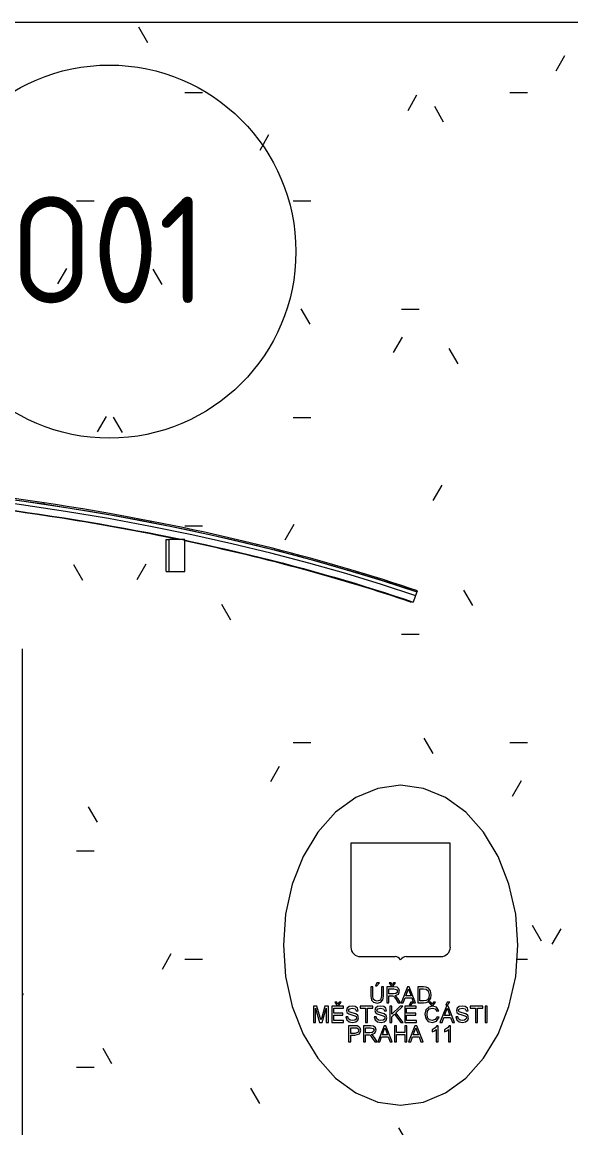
# Model space of a CAD drawing. Header units: millimetres. Extents: x -17526 to 472153, y -45352 to 20466.
# Drawn here: x 293986 to 295015, y 3951 to 6026 of the extents above; entities that cross this region are included whole.
import ezdxf

# ---------------------------------------------------------------- set-up
doc = ezdxf.new("R2010")
doc.units = ezdxf.units.MM
for name, color, linetype, lineweight in [('A-GENM', 13, 'Continuous', 9), ('A-ROOF-OTLN', 132, 'Continuous', 9), ('A-WALL', 113, 'Continuous', 9), ('A-WALL-PATT', 111, 'Continuous', 9), ('E-LITE-EQPM-IDEN', 33, 'Continuous', 9), ('M-EQPM', 50, 'Continuous', 9)]:
    doc.layers.add(name, color=color, linetype=linetype, lineweight=lineweight)
doc.styles.add('ISOCPEUR', font='isocpeur.ttf', dxfattribs={"width": 0.9, "height": 200})

# ---------------------------------------------------------------- blocks, each defined once
blk = doc.blocks.new('FP_181-S-Nový')
at = {"layer": 'M-EQPM', "color": 11}
for p, q in [((-37581.5, 5165.6), (-37673, 5168)), ((-37491.1, 5161.6), (-37581.5, 5165.6)), ((-37401.8, 5156.1), (-37491.1, 5161.6)), ((-37313.7, 5149.1), (-37401.8, 5156.1)), ((-37226.9, 5140.7), (-37313.7, 5149.1)), ((-37141.4, 5131), (-37226.9, 5140.7)), ((-37057.5, 5120), (-37141.4, 5131)), ((-36975.1, 5107.7), (-37057.5, 5120)), ((-36894.4, 5094.2), (-36975.1, 5107.7)), ((-36815.3, 5079.5), (-36894.4, 5094.2)), ((-36738.1, 5063.8), (-36815.3, 5079.5)), ((-36662.8, 5047), (-36738.1, 5063.8)), ((-36589.5, 5029.3), (-36662.8, 5047)), ((-36518.3, 5010.5), (-36589.5, 5029.3)), ((-36449.2, 4990.9), (-36518.3, 5010.5)), ((-36382.4, 4970.5), (-36449.2, 4990.9)), ((-36317.9, 4949.3), (-36382.4, 4970.5))]:
    blk.add_line(p, q, dxfattribs=at)
blk = doc.blocks.new('FP_182-S-Nový')
at = {"layer": 'M-EQPM', "color": 11}
for p, q in [((-38309.9, 5157.7), (-38222.8, 5166.1)), ((-38308.5, 5157.7), (-38221.4, 5166.1)), ((-38307.2, 5157.7), (-38220.1, 5166.1)), ((-38305.8, 5157.7), (-38218.7, 5166.1)), ((-38222.8, 5166.1), (-38134.4, 5173.1)), ((-38221.4, 5166.1), (-38133, 5173.1)), ((-38220.1, 5166.1), (-38131.7, 5173.1)), ((-38218.7, 5166.1), (-38130.3, 5173.1)), ((-38134.4, 5173.1), (-38044.8, 5178.6)), ((-38133, 5173.1), (-38043.4, 5178.6)), ((-38131.7, 5173.1), (-38042.1, 5178.6)), ((-38130.3, 5173.1), (-38040.7, 5178.6)), ((-38044.8, 5178.6), (-37954, 5182.6)), ((-38043.4, 5178.6), (-37952.7, 5182.6)), ((-38042.1, 5178.6), (-37951.3, 5182.6)), ((-38040.7, 5178.6), (-37950, 5182.6)), ((-37954, 5182.6), (-37862.3, 5185.1)), ((-37952.7, 5182.6), (-37860.9, 5185.1)), ((-37951.3, 5182.6), (-37859.5, 5185.1)), ((-37950, 5182.6), (-37858.2, 5185.1)), ((-37765.1, 5178.4), (-37770.9, 5178.4)), ((-38479.9, 5136.8), (-38395.6, 5147.9)), ((-38478.5, 5136.8), (-38394.3, 5147.9)), ((-38477.1, 5136.8), (-38392.9, 5147.9)), ((-38475.8, 5136.8), (-38391.5, 5147.9)), ((-38395.6, 5147.9), (-38309.9, 5157.7)), ((-38394.3, 5147.9), (-38308.5, 5157.7)), ((-38392.9, 5147.9), (-38307.2, 5157.7)), ((-38391.5, 5147.9), (-38305.8, 5157.7)), ((-38643.6, 5111), (-38562.5, 5124.5)), ((-38642.2, 5111), (-38561.2, 5124.5)), ((-38640.9, 5111), (-38559.8, 5124.5)), ((-38639.5, 5111), (-38558.5, 5124.5)), ((-38562.5, 5124.5), (-38479.9, 5136.8)), ((-38561.2, 5124.5), (-38478.5, 5136.8)), ((-38559.8, 5124.5), (-38477.1, 5136.8)), ((-38558.5, 5124.5), (-38475.8, 5136.8)), ((-38722.9, 5096.3), (-38643.6, 5111)), ((-38721.5, 5096.3), (-38642.2, 5111)), ((-38720.2, 5096.3), (-38640.9, 5111)), ((-38718.8, 5096.3), (-38639.5, 5111)), ((-38800.4, 5080.5), (-38722.9, 5096.3)), ((-38799, 5080.5), (-38721.5, 5096.3)), ((-38797.7, 5080.5), (-38720.2, 5096.3)), ((-38796.3, 5080.5), (-38718.8, 5096.3)), ((-38949.6, 5045.8), (-38876, 5063.6)), ((-38948.3, 5045.8), (-38874.7, 5063.6)), ((-38946.9, 5045.8), (-38873.3, 5063.6)), ((-38945.6, 5045.8), (-38871.9, 5063.6)), ((-38876, 5063.6), (-38800.4, 5080.5)), ((-38874.7, 5063.6), (-38799, 5080.5)), ((-38873.3, 5063.6), (-38797.7, 5080.5)), ((-38871.9, 5063.6), (-38796.3, 5080.5)), ((-39021.2, 5027), (-38949.6, 5045.8)), ((-39019.8, 5027), (-38948.3, 5045.8)), ((-39018.5, 5027), (-38946.9, 5045.8)), ((-39017.1, 5027), (-38945.6, 5045.8)), ((-39090.6, 5007.3), (-39021.2, 5027)), ((-39089.2, 5007.3), (-39019.8, 5027)), ((-39087.9, 5007.3), (-39018.5, 5027)), ((-39086.5, 5007.3), (-39017.1, 5027)), ((-39157.8, 4986.7), (-39090.6, 5007.3)), ((-39156.4, 4986.7), (-39089.2, 5007.3)), ((-39155, 4986.7), (-39087.9, 5007.3)), ((-39153.7, 4986.7), (-39086.5, 5007.3)), ((-39222.6, 4965.4), (-39157.8, 4986.7)), ((-39221.2, 4965.4), (-39156.4, 4986.7)), ((-39219.9, 4965.4), (-39155, 4986.7)), ((-39218.5, 4965.4), (-39153.7, 4986.7))]:
    blk.add_line(p, q, dxfattribs=at)
blk = doc.blocks.new('DPS_stříška_vstup_hlavní - DPS_stříška_vstup_hlavní - Z01-1557379-S-Nový')
at = {"layer": 'M-EQPM'}
h = blk.add_hatch(dxfattribs=at)
h.set_pattern_fill('FP_124', color=11, style=0, pattern_type=2)
h.set_pattern_definition([(90, (-37765.11, 4956.37), (-199.995, 1e-14), [])])
h.paths.add_polyline_path([(-36315.1, 4956.4), (-36314.5, 4958.3), (-36446.2, 5000), (-36586.8, 5038.5), (-36735.8, 5073.1), (-36892.3, 5103.6), (-37055.8, 5129.4), (-37225.5, 5150.2), (-37400.8, 5165.6), (-37580.8, 5175.1), (-37765.1, 5178.4), (-37949.4, 5175.1), (-38129.5, 5165.6), (-38304.7, 5150.2), (-38474.4, 5129.4), (-38637.9, 5103.6), (-38797.3, 5072.4), (-38967, 5032), (-39084.1, 5000), (-39215.8, 4958.3), (-39215.1, 4956.4), (-39083.5, 4998.1), (-38942.9, 5036.5), (-38794, 5071.2), (-38637.5, 5101.6), (-38474.1, 5127.4), (-38304.5, 5148.2), (-38123, 5163.9), (-37949.3, 5173.1), (-37765.1, 5176.4), (-37580.9, 5173.1), (-37400.9, 5163.6), (-37223.9, 5148), (-37056.1, 5127.4), (-36892.7, 5101.6), (-36736.2, 5071.2), (-36570.9, 5032), (-36446.8, 4998.1), (-36324.8, 4959.4)])
h = blk.add_hatch(dxfattribs=at)
h.set_pattern_fill('FP_125', color=11, style=0, pattern_type=2)
h.set_pattern_definition([(110, (-38979.915, 4294.425), (-1.3547208, 6.2e-05), [])])
h.paths.add_polyline_path([(-39220.8, 4956.4), (-39215.1, 4956.4), (-39216.8, 4958.3), (-39221.5, 4958.3)])
at = {"layer": 'M-EQPM', "color": 11}
for p, q in [((-38785.8, 4994.9), (-38785.8, 5052.6)), ((-38751.1, 5054.9), (-38781.1, 5054.9)), ((-38781.1, 5054.9), (-38781.1, 4994.9)), ((-38751.1, 4994.9), (-38751.1, 5054.9)), ((-36785.9, 4994.9), (-36785.9, 5054.9)), ((-36785.9, 5054.9), (-36781.2, 5054.9)), ((-36751.2, 5054.9), (-36781.2, 5054.9)), ((-36781.2, 5054.9), (-36781.2, 4994.9)), ((-36751.2, 4994.9), (-36751.2, 5054.9)), ((-38785.8, 4994.9), (-38781.1, 4994.9)), ((-38781.1, 4994.9), (-38751.1, 4994.9)), ((-36785.9, 4994.9), (-36781.2, 4994.9)), ((-36781.2, 4994.9), (-36751.2, 4994.9)), ((-39220.8, 4956.4), (-39221.5, 4958.3)), ((-39215.8, 4958.3), (-39221.5, 4958.3)), ((-39220.8, 4956.4), (-39216.1, 4956.4)), ((-39219.8, 4956.4), (-39220, 4956.4)), ((-39213.5, 4937.4), (-39220, 4956.4)), ((-39219.8, 4956.4), (-39213.4, 4937.4)), ((-39216.1, 4956.4), (-39216.2, 4956.4)), ((-39209.8, 4937.4), (-39216.2, 4956.4)), ((-39216.1, 4956.4), (-39209.6, 4937.4)), ((-39215.8, 4958.3), (-39215.1, 4956.4)), ((-36316.2, 4956.4), (-36322.6, 4937.4)), ((-36315.1, 4956.4), (-36314.5, 4958.3)), ((-39213.5, 4937.4), (-39213.4, 4937.4)), ((-39209.8, 4937.4), (-39209.7, 4937.4)), ((-36326.4, 4937.4), (-36326.5, 4937.4)), ((-36326.3, 4937.4), (-36326.4, 4937.4)), ((-36322.7, 4937.4), (-36322.8, 4937.4)), ((-36322.6, 4937.4), (-36322.7, 4937.4))]:
    blk.add_line(p, q, dxfattribs=at)
for points, knots in [([(-39221.5, 4958.3), (-39052.2, 5016), (-38613.3, 5128.3), (-38081.1, 5178.4), (-37770.9, 5178.4)], [0, 0, 0, 0, 0.719081, 1.617932, 1.617932, 1.617932, 1.617932]), ([(-37765.1, 5178.4), (-38075.3, 5178.4), (-38607.5, 5128.3), (-39046.4, 5016), (-39215.8, 4958.3)], [-1.617932, -1.617932, -1.617932, -1.617932, -0.719081, 0, 0, 0, 0]), ([(-36314.5, 4958.3), (-36483.8, 5016), (-36922.7, 5128.3), (-37454.9, 5178.4), (-37765.1, 5178.4)], [0, 0, 0, 0, 0.719081, 1.617932, 1.617932, 1.617932, 1.617932]), ([(-37768, 5156.4), (-37490.7, 5156.3), (-37142.7, 5126.9), (-36832.7, 5069.9), (-36761.9, 5055.1)], [0.001825, 0.001825, 0.001825, 0.001825, 0.808966, 1.058922, 1.058922, 1.058922, 1.058922])]:
    blk.add_open_spline(points, degree=3, knots=knots, dxfattribs=at)
for points in [[(-39215.1, 4956.4), (-38834.4, 5086.3), (-38323.2, 5176.4), (-37765.1, 5176.4)], [(-37765.1, 5176.4), (-37207, 5176.4), (-36695.9, 5086.3), (-36315.1, 4956.4)], [(-37581.9, 5173.1), (-37096, 5155.9), (-36654.6, 5071.9), (-36316.2, 4956.4)], [(-39209.6, 4937.4), (-39020.5, 5002), (-38576.7, 5111.5), (-38044.1, 5156.4), (-37766.1, 5156.4)], [(-37766.1, 5156.4), (-37488.1, 5156.4), (-36955.5, 5111.5), (-36511.7, 5002), (-36322.6, 4937.4)], [(-36751, 5052.8), (-36596.7, 5020.1), (-36454, 4981), (-36326.3, 4937.4)], [(-39213.4, 4937.4), (-39212.3, 4937.8), (-39211.2, 4938.2), (-39210.1, 4938.5)]]:
    blk.add_open_spline(points, degree=3, dxfattribs=at)
for name in ['FP_182-S-Nový', 'FP_181-S-Nový']:
    blk.add_blockref(name, (0, 0), dxfattribs=at)
blk = doc.blocks.new('Úřad_městské_části_Praha_11 - Typ 1-1641038-S-Nový')
at = {"layer": 'A-GENM', "color": 11}
for p, q in [((-36346.3, 4593.7), (-36346.3, 4593.7)), ((-36253.1, 4485), (-36439.5, 4485)), ((-36439.5, 4485), (-36439.5, 4290)), ((-36439.5, 4485), (-36439.5, 4485)), ((-36253.1, 4290), (-36253.1, 4485)), ((-36549.6, 4408.5), (-36549.6, 4408.5)), ((-36421.9, 4272.3), (-36421.8, 4272.3)), ((-36421.8, 4272.3), (-36356.8, 4272.3)), ((-36335.7, 4272.3), (-36270.7, 4272.3)), ((-36398.3, 4215.6), (-36402.1, 4215.6)), ((-36402.1, 4215.6), (-36402.1, 4198.2)), ((-36398.3, 4198.4), (-36398.3, 4215.6)), ((-36390.8, 4223.2), (-36393.6, 4217.5)), ((-36393.6, 4217.5), (-36390.8, 4217.5)), ((-36390.8, 4217.5), (-36386.1, 4223.2)), ((-36386.1, 4223.2), (-36390.8, 4223.2)), ((-36382.3, 4215.6), (-36382.3, 4198.4)), ((-36378.5, 4215.6), (-36382.3, 4215.6)), ((-36378.5, 4198.2), (-36378.5, 4215.6)), ((-36359, 4215.6), (-36371.9, 4215.6)), ((-36371.9, 4215.6), (-36371.9, 4185.5)), ((-36368.2, 4202.4), (-36368.2, 4211.9)), ((-36368.2, 4211.9), (-36358.8, 4211.9)), ((-36364.2, 4223.2), (-36367.9, 4223.2)), ((-36367.9, 4223.2), (-36363.9, 4217.5)), ((-36362.1, 4219.4), (-36364.2, 4223.2)), ((-36363.9, 4217.5), (-36360.2, 4217.5)), ((-36359.5, 4223.2), (-36362.1, 4219.4)), ((-36360.2, 4217.5), (-36355.7, 4223.2)), ((-36355.7, 4223.2), (-36359.5, 4223.2)), ((-36352.9, 4214.8), (-36359, 4215.6)), ((-36358.8, 4211.9), (-36353.8, 4210.6)), ((-36349.6, 4211.9), (-36352.9, 4214.8)), ((-36348.4, 4207.4), (-36349.6, 4211.9)), ((-36333.3, 4215.6), (-36345.3, 4185.5)), ((-36333.6, 4206.7), (-36331.7, 4211.9)), ((-36330.1, 4215.6), (-36333.3, 4215.6)), ((-36331.7, 4211.9), (-36329.6, 4206.1)), ((-36318.1, 4185.5), (-36330.1, 4215.6)), ((-36303.6, 4215.6), (-36314, 4215.6)), ((-36314, 4215.6), (-36314, 4185.5)), ((-36310.3, 4189.3), (-36310.3, 4211.9)), ((-36310.3, 4211.9), (-36303.7, 4211.9)), ((-36303.7, 4211.9), (-36298.4, 4211.3)), ((-36298.3, 4215.2), (-36303.6, 4215.6)), ((-36293.8, 4213), (-36298.3, 4215.2)), ((-36290.3, 4207.9), (-36293.8, 4213)), ((-36402.1, 4198.2), (-36400.9, 4190.7)), ((-36397.6, 4192.6), (-36398.3, 4198.4)), ((-36395, 4189.8), (-36397.6, 4192.6)), ((-36382.3, 4198.4), (-36384.2, 4190.8)), ((-36383.2, 4186.7), (-36379.6, 4191)), ((-36379.6, 4191), (-36378.5, 4198.2)), ((-36359.7, 4202.4), (-36368.2, 4202.4)), ((-36368.2, 4185.5), (-36368.2, 4198.7)), ((-36368.2, 4198.7), (-36363.6, 4198.7)), ((-36363.6, 4198.7), (-36361.4, 4198.5)), ((-36361.4, 4198.5), (-36359.7, 4197.8)), ((-36355.4, 4203), (-36359.7, 4202.4)), ((-36359.7, 4197.8), (-36357.7, 4195.9)), ((-36357.7, 4195.9), (-36354.8, 4191.7)), ((-36356.8, 4199.2), (-36350.4, 4202)), ((-36354.6, 4197.5), (-36356.8, 4199.2)), ((-36353, 4204.7), (-36355.4, 4203)), ((-36354.8, 4191.7), (-36350.9, 4185.5)), ((-36351.6, 4193.7), (-36354.6, 4197.5)), ((-36353.8, 4210.6), (-36352.2, 4207.2)), ((-36352.2, 4207.2), (-36353, 4204.7)), ((-36346.5, 4185.5), (-36351.6, 4193.7)), ((-36350.4, 4202), (-36348.4, 4207.4)), ((-36341.3, 4185.5), (-36337.9, 4194.9)), ((-36337.9, 4194.9), (-36325.5, 4194.9)), ((-36336.5, 4198.7), (-36333.6, 4206.7)), ((-36326.8, 4198.7), (-36336.5, 4198.7)), ((-36329.6, 4206.1), (-36326.8, 4198.7)), ((-36325.5, 4194.9), (-36322, 4185.5)), ((-36295.9, 4191.3), (-36298.7, 4189.8)), ((-36298.4, 4211.3), (-36294.4, 4207.9)), ((-36293.7, 4195.1), (-36295.9, 4191.3)), ((-36294.4, 4207.9), (-36292.8, 4200.8)), ((-36292.8, 4200.8), (-36293.7, 4195.1)), ((-36291.9, 4190.3), (-36289.9, 4194.6)), ((-36289.1, 4200.7), (-36290.3, 4207.9)), ((-36289.9, 4194.6), (-36289.1, 4200.7)), ((-36549.6, 4178.8), (-36549.6, 4178.9)), ((-36503.2, 4179), (-36509.7, 4179)), ((-36509.7, 4179), (-36509.7, 4148.9)), ((-36505.9, 4148.9), (-36505.9, 4175.3)), ((-36505.9, 4175.3), (-36498.3, 4148.9)), ((-36497, 4157.8), (-36503.2, 4179)), ((-36488.4, 4179), (-36494.4, 4158.2)), ((-36493.2, 4148.9), (-36485.7, 4175.3)), ((-36481.9, 4179), (-36488.4, 4179)), ((-36485.7, 4175.3), (-36485.7, 4148.9)), ((-36481.9, 4148.9), (-36481.9, 4179)), ((-36453.6, 4179), (-36475.3, 4179)), ((-36475.3, 4179), (-36475.3, 4148.9)), ((-36471.5, 4166.3), (-36471.5, 4175.3)), ((-36471.5, 4175.3), (-36453.6, 4175.3)), ((-36466.1, 4186.6), (-36469.9, 4186.6)), ((-36469.9, 4186.6), (-36465.9, 4180.9)), ((-36464, 4182.8), (-36466.1, 4186.6)), ((-36465.9, 4180.9), (-36462.1, 4180.9)), ((-36461.4, 4186.6), (-36464, 4182.8)), ((-36462.1, 4180.9), (-36457.6, 4186.6)), ((-36457.6, 4186.6), (-36461.4, 4186.6)), ((-36453.6, 4175.3), (-36453.6, 4179)), ((-36446.7, 4175.5), (-36448, 4171.2)), ((-36448, 4171.2), (-36446.9, 4167.5)), ((-36442.9, 4178.5), (-36446.7, 4175.5)), ((-36444.2, 4171.3), (-36442.5, 4174.4)), ((-36443, 4168.7), (-36444.2, 4171.3)), ((-36437.3, 4179.5), (-36442.9, 4178.5)), ((-36442.5, 4174.4), (-36437.1, 4175.7)), ((-36431.3, 4178.4), (-36437.3, 4179.5)), ((-36437.1, 4175.7), (-36431.8, 4174.4)), ((-36431.8, 4174.4), (-36429.6, 4170.6)), ((-36427.4, 4175.3), (-36431.3, 4178.4)), ((-36429.6, 4170.6), (-36425.9, 4170.6)), ((-36425.9, 4170.6), (-36427.4, 4175.3)), ((-36398.5, 4179), (-36422.1, 4179)), ((-36422.1, 4179), (-36422.1, 4175.3)), ((-36422.1, 4175.3), (-36412.2, 4175.3)), ((-36412.2, 4175.3), (-36412.2, 4148.9)), ((-36408.4, 4148.9), (-36408.4, 4175.3)), ((-36408.4, 4175.3), (-36398.5, 4175.3)), ((-36400.9, 4190.7), (-36397.1, 4186.5)), ((-36398.5, 4175.3), (-36398.5, 4179)), ((-36397.1, 4186.5), (-36390.2, 4185)), ((-36390.6, 4188.8), (-36395, 4189.8)), ((-36393.5, 4175.5), (-36394.8, 4171.2)), ((-36394.8, 4171.2), (-36393.7, 4167.5)), ((-36389.7, 4178.5), (-36393.5, 4175.5)), ((-36391, 4171.3), (-36389.3, 4174.4)), ((-36389.8, 4168.7), (-36391, 4171.3)), ((-36384.2, 4190.8), (-36390.6, 4188.8)), ((-36390.2, 4185), (-36383.2, 4186.7)), ((-36384.1, 4179.5), (-36389.7, 4178.5)), ((-36389.3, 4174.4), (-36383.9, 4175.7)), ((-36378.1, 4178.4), (-36384.1, 4179.5)), ((-36383.9, 4175.7), (-36378.6, 4174.4)), ((-36378.6, 4174.4), (-36376.4, 4170.6)), ((-36374.1, 4175.3), (-36378.1, 4178.4)), ((-36376.4, 4170.6), (-36372.6, 4170.6)), ((-36372.6, 4170.6), (-36374.1, 4175.3)), ((-36371.9, 4185.5), (-36368.2, 4185.5)), ((-36362.8, 4179), (-36366.5, 4179)), ((-36366.5, 4179), (-36366.5, 4148.9)), ((-36347.3, 4179), (-36362.8, 4164.3)), ((-36362.8, 4164.3), (-36362.8, 4179)), ((-36355, 4166.6), (-36342, 4179)), ((-36350.9, 4185.5), (-36346.5, 4185.5)), ((-36342, 4179), (-36347.3, 4179)), ((-36345.3, 4185.5), (-36341.3, 4185.5)), ((-36317.1, 4179), (-36338.7, 4179)), ((-36338.7, 4179), (-36338.7, 4148.9)), ((-36335, 4166.3), (-36335, 4175.3)), ((-36335, 4175.3), (-36317.1, 4175.3)), ((-36327.4, 4186.6), (-36330.3, 4180.9)), ((-36330.3, 4180.9), (-36327.4, 4180.9)), ((-36327.4, 4180.9), (-36322.7, 4186.6)), ((-36322.7, 4186.6), (-36327.4, 4186.6)), ((-36322, 4185.5), (-36318.1, 4185.5)), ((-36317.1, 4175.3), (-36317.1, 4179)), ((-36314, 4185.5), (-36303.1, 4185.5)), ((-36303.6, 4189.3), (-36310.3, 4189.3)), ((-36298.7, 4189.8), (-36303.6, 4189.3)), ((-36303.1, 4185.5), (-36298.3, 4186)), ((-36298.8, 4172.4), (-36300.6, 4164.2)), ((-36293.7, 4177.7), (-36298.8, 4172.4)), ((-36298.3, 4186), (-36294.7, 4187.5)), ((-36295.9, 4169.8), (-36292.5, 4174.1)), ((-36294.7, 4187.5), (-36291.9, 4190.3)), ((-36286.5, 4179.5), (-36293.7, 4177.7)), ((-36289.5, 4186.6), (-36293.3, 4186.6)), ((-36293.3, 4186.6), (-36289.3, 4180.9)), ((-36292.5, 4174.1), (-36286.7, 4175.7)), ((-36287.4, 4182.8), (-36289.5, 4186.6)), ((-36289.3, 4180.9), (-36285.5, 4180.9)), ((-36284.8, 4186.6), (-36287.4, 4182.8)), ((-36286.7, 4175.7), (-36281.6, 4174.3)), ((-36279, 4177.2), (-36286.5, 4179.5)), ((-36285.5, 4180.9), (-36281.1, 4186.6)), ((-36281.1, 4186.6), (-36284.8, 4186.6)), ((-36281.6, 4174.3), (-36278.5, 4169.7)), ((-36274.7, 4170.6), (-36279, 4177.2)), ((-36278.5, 4169.7), (-36274.7, 4170.6)), ((-36260.5, 4179), (-36272.6, 4148.9)), ((-36263.8, 4162.1), (-36260.8, 4170.1)), ((-36258.7, 4186.6), (-36261.5, 4180.9)), ((-36261.5, 4180.9), (-36258.7, 4180.9)), ((-36260.8, 4170.1), (-36258.9, 4175.3)), ((-36257.3, 4179), (-36260.5, 4179)), ((-36258.9, 4175.3), (-36256.8, 4169.5)), ((-36258.7, 4180.9), (-36254, 4186.6)), ((-36254, 4186.6), (-36258.7, 4186.6)), ((-36245.3, 4148.9), (-36257.3, 4179)), ((-36240.4, 4175.5), (-36241.7, 4171.2)), ((-36241.7, 4171.2), (-36240.7, 4167.5)), ((-36236.6, 4178.5), (-36240.4, 4175.5)), ((-36238, 4171.3), (-36236.3, 4174.4)), ((-36236.8, 4168.7), (-36238, 4171.3)), ((-36231, 4179.5), (-36236.6, 4178.5)), ((-36236.3, 4174.4), (-36230.9, 4175.7)), ((-36225.1, 4178.4), (-36231, 4179.5)), ((-36230.9, 4175.7), (-36225.5, 4174.4)), ((-36225.5, 4174.4), (-36223.4, 4170.6)), ((-36221.1, 4175.3), (-36225.1, 4178.4)), ((-36223.4, 4170.6), (-36219.6, 4170.6)), ((-36219.6, 4170.6), (-36221.1, 4175.3)), ((-36192.3, 4179), (-36215.8, 4179)), ((-36215.8, 4179), (-36215.8, 4175.3)), ((-36215.8, 4175.3), (-36206, 4175.3)), ((-36206, 4175.3), (-36206, 4148.9)), ((-36202.2, 4148.9), (-36202.2, 4175.3)), ((-36202.2, 4175.3), (-36192.3, 4175.3)), ((-36192.3, 4175.3), (-36192.3, 4179)), ((-36183.8, 4179), (-36187.6, 4179)), ((-36187.6, 4179), (-36187.6, 4148.9)), ((-36183.8, 4148.9), (-36183.8, 4179)), ((-36495.8, 4153.4), (-36497, 4157.8)), ((-36494.4, 4158.2), (-36495.8, 4153.4)), ((-36454.6, 4166.3), (-36471.5, 4166.3)), ((-36471.5, 4152.7), (-36471.5, 4162.6)), ((-36471.5, 4162.6), (-36454.6, 4162.6)), ((-36453.2, 4152.7), (-36471.5, 4152.7)), ((-36454.6, 4162.6), (-36454.6, 4166.3)), ((-36453.2, 4148.9), (-36453.2, 4152.7)), ((-36448.9, 4159.3), (-36447.3, 4153.5)), ((-36445.2, 4159.3), (-36448.9, 4159.3)), ((-36447.3, 4153.5), (-36443, 4149.7)), ((-36446.9, 4167.5), (-36443.7, 4164.7)), ((-36444, 4155.5), (-36445.2, 4159.3)), ((-36441, 4153.1), (-36444, 4155.5)), ((-36443.7, 4164.7), (-36437.8, 4162.8)), ((-36436.9, 4166.6), (-36443, 4168.7)), ((-36443, 4149.7), (-36436.3, 4148.4)), ((-36436.5, 4152.2), (-36441, 4153.1)), ((-36437.8, 4162.8), (-36432.3, 4161.4)), ((-36430.2, 4164.7), (-36436.9, 4166.6)), ((-36432.5, 4152.9), (-36436.5, 4152.2)), ((-36436.3, 4148.4), (-36430.6, 4149.6)), ((-36430, 4154.8), (-36432.5, 4152.9)), ((-36432.3, 4161.4), (-36429.8, 4159.7)), ((-36430.6, 4149.6), (-36426.7, 4152.9)), ((-36426.6, 4161.7), (-36430.2, 4164.7)), ((-36429.2, 4157.3), (-36430, 4154.8)), ((-36429.8, 4159.7), (-36429.2, 4157.3)), ((-36426.7, 4152.9), (-36425.4, 4157.4)), ((-36425.4, 4157.4), (-36426.6, 4161.7)), ((-36395.7, 4159.3), (-36394.1, 4153.5)), ((-36392, 4159.3), (-36395.7, 4159.3)), ((-36394.1, 4153.5), (-36389.8, 4149.7)), ((-36393.7, 4167.5), (-36390.5, 4164.7)), ((-36390.7, 4155.5), (-36392, 4159.3)), ((-36387.8, 4153.1), (-36390.7, 4155.5)), ((-36390.5, 4164.7), (-36384.6, 4162.8)), ((-36383.7, 4166.6), (-36389.8, 4168.7)), ((-36389.8, 4149.7), (-36383.1, 4148.4)), ((-36383.3, 4152.2), (-36387.8, 4153.1)), ((-36384.6, 4162.8), (-36379.1, 4161.4)), ((-36377, 4164.7), (-36383.7, 4166.6)), ((-36379.3, 4152.9), (-36383.3, 4152.2)), ((-36383.1, 4148.4), (-36377.4, 4149.6)), ((-36376.8, 4154.8), (-36379.3, 4152.9)), ((-36379.1, 4161.4), (-36376.6, 4159.7)), ((-36377.4, 4149.6), (-36373.5, 4152.9)), ((-36373.4, 4161.7), (-36377, 4164.7)), ((-36375.9, 4157.3), (-36376.8, 4154.8)), ((-36376.6, 4159.7), (-36375.9, 4157.3)), ((-36373.5, 4152.9), (-36372.2, 4157.4)), ((-36372.2, 4157.4), (-36373.4, 4161.7)), ((-36362.8, 4159.3), (-36357.7, 4164.1)), ((-36362.8, 4148.9), (-36362.8, 4159.3)), ((-36357.7, 4164.1), (-36346.2, 4148.9)), ((-36341.6, 4148.9), (-36355, 4166.6)), ((-36318, 4166.3), (-36335, 4166.3)), ((-36335, 4152.7), (-36335, 4162.6)), ((-36335, 4162.6), (-36318, 4162.6)), ((-36316.6, 4152.7), (-36335, 4152.7)), ((-36318, 4162.6), (-36318, 4166.3)), ((-36316.6, 4148.9), (-36316.6, 4152.7)), ((-36300.6, 4164.2), (-36299, 4156.1)), ((-36299, 4156.1), (-36294.4, 4150.4)), ((-36296.8, 4164.2), (-36295.9, 4169.8)), ((-36295.7, 4157.7), (-36296.8, 4164.2)), ((-36292.2, 4153.6), (-36295.7, 4157.7)), ((-36294.4, 4150.4), (-36286.6, 4148.4)), ((-36287, 4152.2), (-36292.2, 4153.6)), ((-36281.2, 4154.1), (-36287, 4152.2)), ((-36286.6, 4148.4), (-36278.7, 4151)), ((-36278, 4159.6), (-36281.2, 4154.1)), ((-36278.7, 4151), (-36274.2, 4158.6)), ((-36274.2, 4158.6), (-36278, 4159.6)), ((-36268.6, 4148.9), (-36265.1, 4158.3)), ((-36265.1, 4158.3), (-36252.7, 4158.3)), ((-36254.1, 4162.1), (-36263.8, 4162.1)), ((-36256.8, 4169.5), (-36254.1, 4162.1)), ((-36252.7, 4158.3), (-36249.3, 4148.9)), ((-36242.7, 4159.3), (-36241.1, 4153.5)), ((-36238.9, 4159.3), (-36242.7, 4159.3)), ((-36241.1, 4153.5), (-36236.8, 4149.7)), ((-36240.7, 4167.5), (-36237.5, 4164.7)), ((-36237.7, 4155.5), (-36238.9, 4159.3)), ((-36234.7, 4153.1), (-36237.7, 4155.5)), ((-36237.5, 4164.7), (-36231.6, 4162.8)), ((-36230.6, 4166.6), (-36236.8, 4168.7)), ((-36236.8, 4149.7), (-36230.1, 4148.4)), ((-36230.2, 4152.2), (-36234.7, 4153.1)), ((-36231.6, 4162.8), (-36226.1, 4161.4)), ((-36224, 4164.7), (-36230.6, 4166.6)), ((-36226.3, 4152.9), (-36230.2, 4152.2)), ((-36230.1, 4148.4), (-36224.4, 4149.6)), ((-36223.7, 4154.8), (-36226.3, 4152.9)), ((-36226.1, 4161.4), (-36223.5, 4159.7)), ((-36224.4, 4149.6), (-36220.5, 4152.9)), ((-36220.3, 4161.7), (-36224, 4164.7)), ((-36222.9, 4157.3), (-36223.7, 4154.8)), ((-36223.5, 4159.7), (-36222.9, 4157.3)), ((-36220.5, 4152.9), (-36219.1, 4157.4)), ((-36219.1, 4157.4), (-36220.3, 4161.7)), ((-36509.7, 4148.9), (-36505.9, 4148.9)), ((-36498.3, 4148.9), (-36493.2, 4148.9)), ((-36485.7, 4148.9), (-36481.9, 4148.9)), ((-36475.3, 4148.9), (-36453.2, 4148.9)), ((-36432.6, 4142.4), (-36443.8, 4142.4)), ((-36443.8, 4142.4), (-36443.8, 4112.3)), ((-36440, 4128.3), (-36440, 4138.7)), ((-36440, 4138.7), (-36432.2, 4138.7)), ((-36428.1, 4142.2), (-36432.6, 4142.4)), ((-36432.2, 4138.7), (-36428.4, 4138.4)), ((-36426.6, 4129.7), (-36432.1, 4128.3)), ((-36428.4, 4138.4), (-36425.9, 4136.7)), ((-36424.4, 4140.8), (-36428.1, 4142.2)), ((-36424.9, 4133.6), (-36426.6, 4129.7)), ((-36425.9, 4136.7), (-36424.9, 4133.6)), ((-36422, 4137.8), (-36424.4, 4140.8)), ((-36423.6, 4127.2), (-36421.2, 4133.7)), ((-36421.2, 4133.7), (-36422, 4137.8)), ((-36403, 4142.4), (-36416, 4142.4)), ((-36416, 4142.4), (-36416, 4112.3)), ((-36412.2, 4148.9), (-36408.4, 4148.9)), ((-36412.2, 4129.3), (-36412.2, 4138.7)), ((-36412.2, 4138.7), (-36402.8, 4138.7)), ((-36403.8, 4129.3), (-36412.2, 4129.3)), ((-36399.5, 4129.8), (-36403.8, 4129.3)), ((-36397, 4141.6), (-36403, 4142.4)), ((-36402.8, 4138.7), (-36397.8, 4137.4)), ((-36400.8, 4126), (-36394.5, 4128.8)), ((-36397, 4131.5), (-36399.5, 4129.8)), ((-36397.8, 4137.4), (-36396.2, 4134.1)), ((-36393.7, 4138.8), (-36397, 4141.6)), ((-36396.2, 4134.1), (-36397, 4131.5)), ((-36394.5, 4128.8), (-36392.4, 4134.2)), ((-36392.4, 4134.2), (-36393.7, 4138.8)), ((-36377.3, 4142.4), (-36389.3, 4112.3)), ((-36380.5, 4125.5), (-36377.6, 4133.6)), ((-36377.6, 4133.6), (-36375.7, 4138.7)), ((-36374.1, 4142.4), (-36377.3, 4142.4)), ((-36375.7, 4138.7), (-36373.6, 4132.9)), ((-36362.1, 4112.3), (-36374.1, 4142.4)), ((-36373.6, 4132.9), (-36370.9, 4125.5)), ((-36366.5, 4148.9), (-36362.8, 4148.9)), ((-36354.3, 4142.4), (-36358.1, 4142.4)), ((-36358.1, 4142.4), (-36358.1, 4112.3)), ((-36354.3, 4130.2), (-36354.3, 4142.4)), ((-36338.3, 4130.2), (-36354.3, 4130.2)), ((-36346.2, 4148.9), (-36341.6, 4148.9)), ((-36338.7, 4148.9), (-36316.6, 4148.9)), ((-36334.5, 4142.4), (-36338.3, 4142.4)), ((-36338.3, 4142.4), (-36338.3, 4130.2)), ((-36334.5, 4112.3), (-36334.5, 4142.4)), ((-36319.4, 4142.4), (-36331.4, 4112.3)), ((-36322.6, 4125.5), (-36319.7, 4133.6)), ((-36319.7, 4133.6), (-36317.8, 4138.7)), ((-36316.2, 4142.4), (-36319.4, 4142.4)), ((-36317.8, 4138.7), (-36315.7, 4132.9)), ((-36304.2, 4112.3), (-36316.2, 4142.4)), ((-36315.7, 4132.9), (-36313, 4125.5)), ((-36281.4, 4138.4), (-36287, 4134.9)), ((-36287, 4134.9), (-36287, 4131.4)), ((-36287, 4131.4), (-36283, 4133.3)), ((-36283, 4133.3), (-36279.4, 4135.8)), ((-36278.1, 4142.4), (-36281.4, 4138.4)), ((-36279.4, 4135.8), (-36279.4, 4112.3)), ((-36275.6, 4142.4), (-36278.1, 4142.4)), ((-36275.6, 4112.3), (-36275.6, 4142.4)), ((-36272.6, 4148.9), (-36268.6, 4148.9)), ((-36258.4, 4138.4), (-36263.9, 4134.9)), ((-36263.9, 4134.9), (-36263.9, 4131.4)), ((-36263.9, 4131.4), (-36259.9, 4133.3)), ((-36259.9, 4133.3), (-36256.3, 4135.8)), ((-36255, 4142.4), (-36258.4, 4138.4)), ((-36256.3, 4135.8), (-36256.3, 4112.3)), ((-36252.6, 4142.4), (-36255, 4142.4)), ((-36252.6, 4112.3), (-36252.6, 4142.4)), ((-36249.3, 4148.9), (-36245.3, 4148.9)), ((-36206, 4148.9), (-36202.2, 4148.9)), ((-36187.6, 4148.9), (-36183.8, 4148.9)), ((-36443.8, 4112.3), (-36440, 4112.3)), ((-36432.1, 4128.3), (-36440, 4128.3)), ((-36440, 4112.3), (-36440, 4124.6)), ((-36440, 4124.6), (-36432.3, 4124.6)), ((-36432.3, 4124.6), (-36423.6, 4127.2)), ((-36416, 4112.3), (-36412.2, 4112.3)), ((-36412.2, 4112.3), (-36412.2, 4125.5)), ((-36412.2, 4125.5), (-36407.7, 4125.5)), ((-36407.7, 4125.5), (-36405.5, 4125.4)), ((-36405.5, 4125.4), (-36403.7, 4124.6)), ((-36403.7, 4124.6), (-36401.7, 4122.7)), ((-36401.7, 4122.7), (-36398.9, 4118.6)), ((-36398.6, 4124.4), (-36400.8, 4126)), ((-36398.9, 4118.6), (-36394.9, 4112.3)), ((-36395.6, 4120.5), (-36398.6, 4124.4)), ((-36390.6, 4112.3), (-36395.6, 4120.5)), ((-36394.9, 4112.3), (-36390.6, 4112.3)), ((-36389.3, 4112.3), (-36385.4, 4112.3)), ((-36385.4, 4112.3), (-36381.9, 4121.7)), ((-36381.9, 4121.7), (-36369.5, 4121.7)), ((-36370.9, 4125.5), (-36380.5, 4125.5)), ((-36369.5, 4121.7), (-36366.1, 4112.3)), ((-36366.1, 4112.3), (-36362.1, 4112.3)), ((-36358.1, 4112.3), (-36354.3, 4112.3)), ((-36354.3, 4112.3), (-36354.3, 4126.4)), ((-36354.3, 4126.4), (-36338.3, 4126.4)), ((-36338.3, 4126.4), (-36338.3, 4112.3)), ((-36338.3, 4112.3), (-36334.5, 4112.3)), ((-36331.4, 4112.3), (-36327.4, 4112.3)), ((-36327.4, 4112.3), (-36324, 4121.7)), ((-36324, 4121.7), (-36311.6, 4121.7)), ((-36313, 4125.5), (-36322.6, 4125.5)), ((-36311.6, 4121.7), (-36308.1, 4112.3)), ((-36308.1, 4112.3), (-36304.2, 4112.3)), ((-36279.4, 4112.3), (-36275.6, 4112.3)), ((-36256.3, 4112.3), (-36252.6, 4112.3)), ((-36346.3, 3993.7), (-36346.3, 3993.7))]:
    blk.add_line(p, q, dxfattribs=at)
at = {"layer": 'A-GENM', "color": 11, "flags": 128}
for points in [[(-36346.3, 4593.7), (-36389.2, 4587.9), (-36430.5, 4570.8), (-36468.5, 4543.1), (-36501.9, 4505.8), (-36529.2, 4460.3), (-36549.6, 4408.5), (-36562.1, 4352.2), (-36566.3, 4293.7), (-36562.1, 4235.1), (-36549.6, 4178.9), (-36529.2, 4127), (-36501.9, 4081.5), (-36468.5, 4044.2), (-36430.5, 4016.5), (-36389.2, 3999.4), (-36346.3, 3993.7)], [(-36346.3, 3993.7), (-36303.4, 3999.4), (-36262.1, 4016.5), (-36224.1, 4044.2), (-36190.8, 4081.5), (-36163.4, 4127), (-36143.1, 4178.9), (-36130.5, 4235.1), (-36126.3, 4293.7), (-36130.5, 4352.2), (-36143.1, 4408.5), (-36163.4, 4460.3), (-36190.8, 4505.8), (-36224.1, 4543.1), (-36262.1, 4570.8), (-36303.4, 4587.9), (-36346.3, 4593.7)]]:
    blk.add_lwpolyline(points, dxfattribs=at)
at = {"layer": 'A-GENM', "color": 11}
for centre, major_axis, start_param, end_param in [((-36421.8, 4290), (0, 17.7), 1.570796, 3.141593), ((-36270.7, 4290), (0, 17.7), 3.141593, 4.712389), ((-36356.8, 4260.1), (0, 12.2), 5.235988, 6.283185), ((-36335.7, 4260.1), (0, 12.2), 0, 1.047198)]:
    blk.add_ellipse(centre, major_axis=major_axis, ratio=0.999977, start_param=start_param, end_param=end_param, dxfattribs=at)
blk = doc.blocks.new('Popiska osvětlovací tělesa - Popiska okna_Bublina-1426969-S-Nový')
at = {"layer": 'E-LITE-EQPM-IDEN'}
blk.add_circle((-36892.8, 5595), 350, dxfattribs=at)

msp = doc.modelspace()

# ---------------------------------------------------------------- hatches: boundary and pattern name
at = {"layer": 'A-WALL-PATT'}
h = msp.add_hatch(dxfattribs=at)
h.set_pattern_fill('FP_123', color=11, style=0, pattern_type=2)
h.set_pattern_definition([(0, (330865.2, 0), (812.781, 203.2), [33.527, -576.059, 33.527, -576.059, -3251.125]), (0, (330865.2, 0), (812.781, 203.2), [-1219.172, 33.527, -1185.645, 33.527, -576.059, -1422.367]), (0, (330865.2, 0), (812.781, 203.2), [-3047.93, 33.527, -372.863, 33.527, -982.449]), (119.999, (331170, 101.6), (-582.35875, 602.3093), [33.528, -576.069, -3860.778]), (119.999, (331170, 101.6), (-582.35875, 602.3093), [-609.597, 33.528, -576.069, -3251.181]), (119.999, (331170, 101.6), (-582.35875, 602.3093), [-1219.193, 33.528, -1185.665, -2031.988]), (119.999, (331170, 101.6), (-582.35875, 602.3093), [-2438.386, 33.528, -576.069, -1422.392]), (119.999, (331170, 101.6), (-582.35875, 602.3093), [-3047.983, 33.528, -372.87, -1015.994]), (119.999, (331170, 101.6), (-582.35875, 602.3093), [-3454.38, 33.528, -982.466]), (240.001, (331271.6, 508), (-230.4117, -805.5071), [33.528, -576.069, -3860.778]), (240.001, (331271.6, 508), (-230.4117, -805.5071), [-609.597, 33.528, -576.069, -3251.181]), (240.001, (331271.6, 508), (-230.4117, -805.5071), [-1219.193, 33.528, -1185.665, -2031.988]), (240.001, (331271.6, 508), (-230.4117, -805.5071), [-2438.386, 33.528, -576.069, -1422.392]), (240.001, (331271.6, 508), (-230.4117, -805.5071), [-3047.983, 33.528, -372.87, -1015.994]), (240.001, (331271.6, 508), (-230.4117, -805.5071), [-3454.38, 33.528, -982.466])])
h.paths.add_polyline_path([(282096.8, 2180), (289165.7, 2180), (289165.7, 4830), (290165.7, 4830), (290165.7, 2180), (292335.6, 2180), (292335.6, 4850), (293985.6, 4850), (293985.6, 2180), (297879.8, 2180), (297879.8, 6025.6), (282096.8, 6025.6), (282096.8, 2799.2)])
h.paths.add_polyline_path([(297889.8, 2180), (298204.8, 2180), (298204.8, 6025.6), (297889.8, 6025.6), (297889.8, 2283.9)])
h.paths.add_polyline_path([(292187.9, 3130), (292175.6, 3130), (292175.8, 3230), (292275.8, 3230), (292275.8, 3130), (292188.2, 3130)])
h.paths.add_polyline_path([(292035.8, 3130), (292035.6, 3130), (292035.8, 3230), (292135.8, 3230), (292135.8, 3130)])
h.paths.add_polyline_path([(292225.8, 3157.5), (292229.4, 3159), (292230.8, 3162.5), (292230.8, 3183.8), (292234.5, 3187.5), (292235.8, 3192.8), (292234.5, 3197.5), (292230.2, 3201.4), (292225.8, 3202.5), (292228.4, 3202.1), (292232.9, 3199.5), (292235.5, 3194.8), (292235.5, 3189.9), (292232.9, 3185.4), (292230.8, 3183.8), (292230.1, 3160), (292228.3, 3158.2), (292224.6, 3157.7)])
h.paths.add_polyline_path([(292190.8, 3177), (292193.4, 3178.5), (292193.4, 3181.5), (292190.8, 3183), (292192.9, 3182.1), (292192.3, 3177.7), (292190.1, 3177.1)])
h.paths.add_polyline_path([(292260.8, 3177), (292263.4, 3178.5), (292263.4, 3181.5), (292260.8, 3183), (292262.9, 3182.1), (292262.3, 3177.7), (292260.1, 3177.1)])
h.paths.add_polyline_path([(290895.9, 3410), (290695.9, 3410), (290695.6, 4830), (291495.6, 4830), (291495.6, 3410), (291120.7, 3410)])
h.paths.add_polyline_path([(296740.1, 3410), (296628.2, 3410), (296627.9, 4830), (297427.9, 4830), (297427.9, 3410), (297189.6, 3410)])
h.paths.add_polyline_path([(295128.3, 3410), (295128, 4830), (295928, 4830), (295928, 3410), (295391.4, 3410)])
h.paths.add_polyline_path([(286200.5, 3611.3), (286193.7, 3612.2), (286191.9, 3613.7), (286189.3, 3620), (286191.9, 3626.3), (286195.9, 3628.7), (286200.5, 3628.3), (286202.7, 3627.8), (286206.9, 3622.3), (286206, 3615.5)])
h.paths.add_polyline_path([(283394.7, 3766.4), (283283.5, 3772.2), (283173.5, 3790.4), (283066.4, 3820.7), (282963.3, 3862.7), (282865.6, 3915.9), (282774.3, 3979.6), (282690.7, 4053.1), (282615.8, 4135.4), (282550.7, 4225.5), (283833.6, 4225.5), (283833.6, 4325.5), (283475.7, 4325.5), (283475.7, 5041.4), (283044.1, 5041.4), (283044.1, 4941.4), (283355.9, 4941.4), (283355.9, 4325.5), (282884.8, 4325.5), (282884.8, 5322.1), (282560.5, 5322.4), (282627.4, 5411.3), (282703.7, 5492.2), (282788.6, 5564.1), (282885, 5628.2), (282979.7, 5677.6), (283083.5, 5717.7), (283191.1, 5746), (283301.2, 5762.2), (283412.5, 5766.1), (283523.4, 5757.7), (283632.8, 5736.9), (283739.1, 5704.1), (283841.2, 5659.7), (283937.7, 5604.2), (284027.4, 5538.3), (284109.3, 5462.9), (284182.2, 5378.9), (284245.4, 5287.2), (284298, 5189.1), (284339.4, 5085.8), (284369, 4978.5), (284386.9, 4860.3), (284391.7, 4757.4), (284384.5, 4646.4), (284365.1, 4536.8), (284333.5, 4430.1), (284289.2, 4325.5), (284236, 4230.3), (284171.2, 4139.9), (284096.7, 4057.1), (284013.6, 3983.2), (283922.7, 3918.9), (283825.2, 3865.2), (283722.4, 3822.6), (283615.5, 3791.7), (283505.8, 3772.9), (283478.4, 3771.3)])
h.paths.add_polyline_path([(294695.6, 3993.7), (294652.7, 3999.4), (294611.4, 4016.5), (294573.4, 4044.2), (294540, 4081.5), (294512.7, 4127), (294492.3, 4178.9), (294479.8, 4235.7), (294475.6, 4293.7), (294479.8, 4352.2), (294492.3, 4408.5), (294512.7, 4460.3), (294540, 4505.8), (294573.4, 4543.1), (294611.4, 4570.8), (294652.7, 4587.9), (294695.6, 4593.7), (294738.5, 4587.9), (294779.8, 4570.8), (294817.8, 4543.1), (294851.2, 4505.8), (294878.5, 4460.3), (294898.8, 4408.5), (294911.9, 4345), (294915.6, 4293.7), (294911.4, 4235.1), (294896.6, 4173.2), (294878.5, 4127), (294851.2, 4081.5), (294817.8, 4044.2), (294779.8, 4016.5), (294738.5, 3999.4), (294717.1, 3996.6)])
h.paths.add_polyline_path([(291795, 4070), (291715.6, 4070), (291715.7, 4270), (291965.7, 4270), (291965.7, 4070), (291874.2, 4070)])
h.paths.add_polyline_path([(292055.7, 4110), (292055.7, 4260), (292255.6, 4260), (292255.6, 4110), (292244.6, 4110)])
h.paths.add_polyline_path([(291795, 4310), (291715.6, 4310), (291715.7, 4510), (291965.7, 4510), (291965.7, 4310)])
h.paths.add_polyline_path([(282550.5, 4325.1), (282487.5, 4325.1), (282447, 4420.1), (282416.5, 4518.7), (282396.2, 4620.2), (282386.4, 4722.8), (282387.5, 4827.9), (282398.9, 4929.6), (282420.8, 5030.2), (282452.9, 5128.2), (282494.8, 5222.1), (282765, 5222.1), (282765, 4325.1), (282550.7, 4325.1)])
h.paths.add_polyline_path([(292255.6, 4330), (292055.7, 4330), (292055.7, 4480), (292255.6, 4480)])
h.paths.add_polyline_path([(290391.1, 4830.6), (290368.8, 4834), (290351.4, 4841.3), (290331.3, 4858), (290321.6, 4871), (290313.8, 4891), (290311.7, 4913.2), (290314.4, 4931.6), (290322.3, 4950.2), (290334.9, 4966.1), (290353.5, 4979.6), (290372, 4986.9), (290391.1, 4989.4), (290414, 4985.7), (290430.8, 4978.7), (290447.2, 4966.1), (290459.8, 4949.7), (290468.3, 4926.6), (290470.4, 4909.8), (290467.7, 4889.4), (290459.8, 4870.3), (290446.4, 4853.3), (290430.7, 4841.3), (290410.1, 4833.1), (290391.1, 4830.6)])
h.paths.add_polyline_path([(293235.7, 4877.9), (293197.1, 4884), (293182.7, 4890.7), (293173.2, 4894.6), (293147.3, 4914.5), (293126.1, 4943.8), (293115, 4970.5), (293110.7, 5002.9), (293116.9, 5041.5), (293124.4, 5057.8), (293127.5, 5065.4), (293149, 5092.5), (293173.2, 5111.1), (293203.4, 5123.6), (293235.7, 5127.9), (293274.4, 5121.7), (293288.9, 5115), (293298.2, 5111.1), (293324.1, 5091.2), (293345.4, 5061.9), (293356.9, 5032), (293360.7, 5002.9), (293354.6, 4964.2), (293347.1, 4947.9), (293344, 4940.4), (293322.5, 4913.2), (293298.2, 4894.6), (293268.1, 4882.1), (293254, 4880.3)])
h.paths.add_polyline_path([(291166.4, 4901.3), (291159.6, 4902.2), (291157.8, 4903.7), (291155.1, 4910), (291157.8, 4916.3), (291161.8, 4918.7), (291166.4, 4918.3), (291168.6, 4917.8), (291172.8, 4912.3), (291171.9, 4905.5)])
h.paths.add_polyline_path([(291832.3, 4937.4), (291831.9, 4938.5), (291828.5, 4937.4), (291822.1, 4958.8), (291963.1, 5003.1), (292102.9, 5040.8), (292251.1, 5074.9), (292406.9, 5104.9), (292569.6, 5130.3), (292738.5, 5150.8), (292918.9, 5166.2), (293092.6, 5175.2), (293276.8, 5178.4), (293461.1, 5175.1), (293663.9, 5163.6), (293832.6, 5148.2), (293998.6, 5127.4), (294159.7, 5101.6), (294314.5, 5071.2), (294478.7, 5032), (294601.8, 4998.1), (294727.4, 4958.3), (294719.3, 4937.4), (294584.7, 4978.9), (294444.9, 5017.1), (294290.8, 5052.8), (294290.8, 4994.9), (294256, 4994.9), (294256, 5054.9), (294279.7, 5054.9), (294141, 5081.9), (293978.3, 5107.6), (293809.3, 5128.3), (293624.2, 5144.2), (293455.5, 5153.1), (293268.1, 5156.2), (293087.9, 5152.9), (292907.8, 5143.2), (292731.1, 5127.4), (292543.9, 5103.6), (292399.7, 5080.5), (292268.1, 5054.9), (292290.8, 5054.9), (292290.8, 4994.9), (292256.1, 4994.9), (292256.1, 5052.6), (292241.7, 5049.4), (292092.8, 5014.4), (291952.1, 4975.5), (291891.9, 4956.4)])
h.paths.add_polyline_path([(290398.1, 5162.2), (290398.1, 5162.2), (290398.1, 5412.2), (290298.1, 5412.2), (290298.1, 5462.2), (290548.1, 5462.2), (290548.1, 5412.2), (290448.1, 5412.2), (290448.1, 5162.2), (290446.4, 5162.2)])
h.paths.add_polyline_path([(289620.6, 5271.3), (289613.8, 5272.2), (289612, 5273.7), (289609.4, 5280), (289612, 5286.3), (289616, 5288.7), (289620.6, 5288.3), (289622.8, 5287.8), (289627, 5282.3), (289626.1, 5275.5)])
h.paths.add_polyline_path([(289492.6, 5271.3), (289485.8, 5272.2), (289484, 5273.7), (289481.4, 5280), (289484, 5286.3), (289488, 5288.7), (289492.6, 5288.3), (289494.8, 5287.8), (289499, 5282.3), (289498.1, 5275.5)])

# ---------------------------------------------------------------- linework, layer by layer
at = {"layer": 'A-ROOF-OTLN', "color": 11}
msp.add_line((282060.8, 6025.6), (297880, 6025.6), dxfattribs=at)
at = {"layer": 'A-WALL', "color": 11}
msp.add_line((293985.6, 4850), (293985.6, 2180), dxfattribs=at)

# ---------------------------------------------------------------- block references
at = {"layer": 'A-GENM', "color": 11}
msp.add_blockref('Úřad_městské_části_Praha_11 - Typ 1-1641038-S-Nový', (331041.9, 0), dxfattribs=at)
at = {"layer": 'E-LITE-EQPM-IDEN'}
msp.add_blockref('Popiska osvětlovací tělesa - Popiska okna_Bublina-1426969-S-Nový', (331041.9, 0), dxfattribs=at)
at = {"layer": 'M-EQPM', "color": 11}
msp.add_blockref('DPS_stříška_vstup_hlavní - DPS_stříška_vstup_hlavní - Z01-1557379-S-Nový', (331041.9, 0), dxfattribs=at)

# ---------------------------------------------------------------- texts
at = {"layer": 'E-LITE-EQPM-IDEN', "insert": (293963, 5698.1), "char_height": 200, "width": 447.342, "attachment_point": 1, "style": 'ISOCPEUR'}
msp.add_mtext('O01', dxfattribs=at)

doc.saveas('drawing.dxf')
